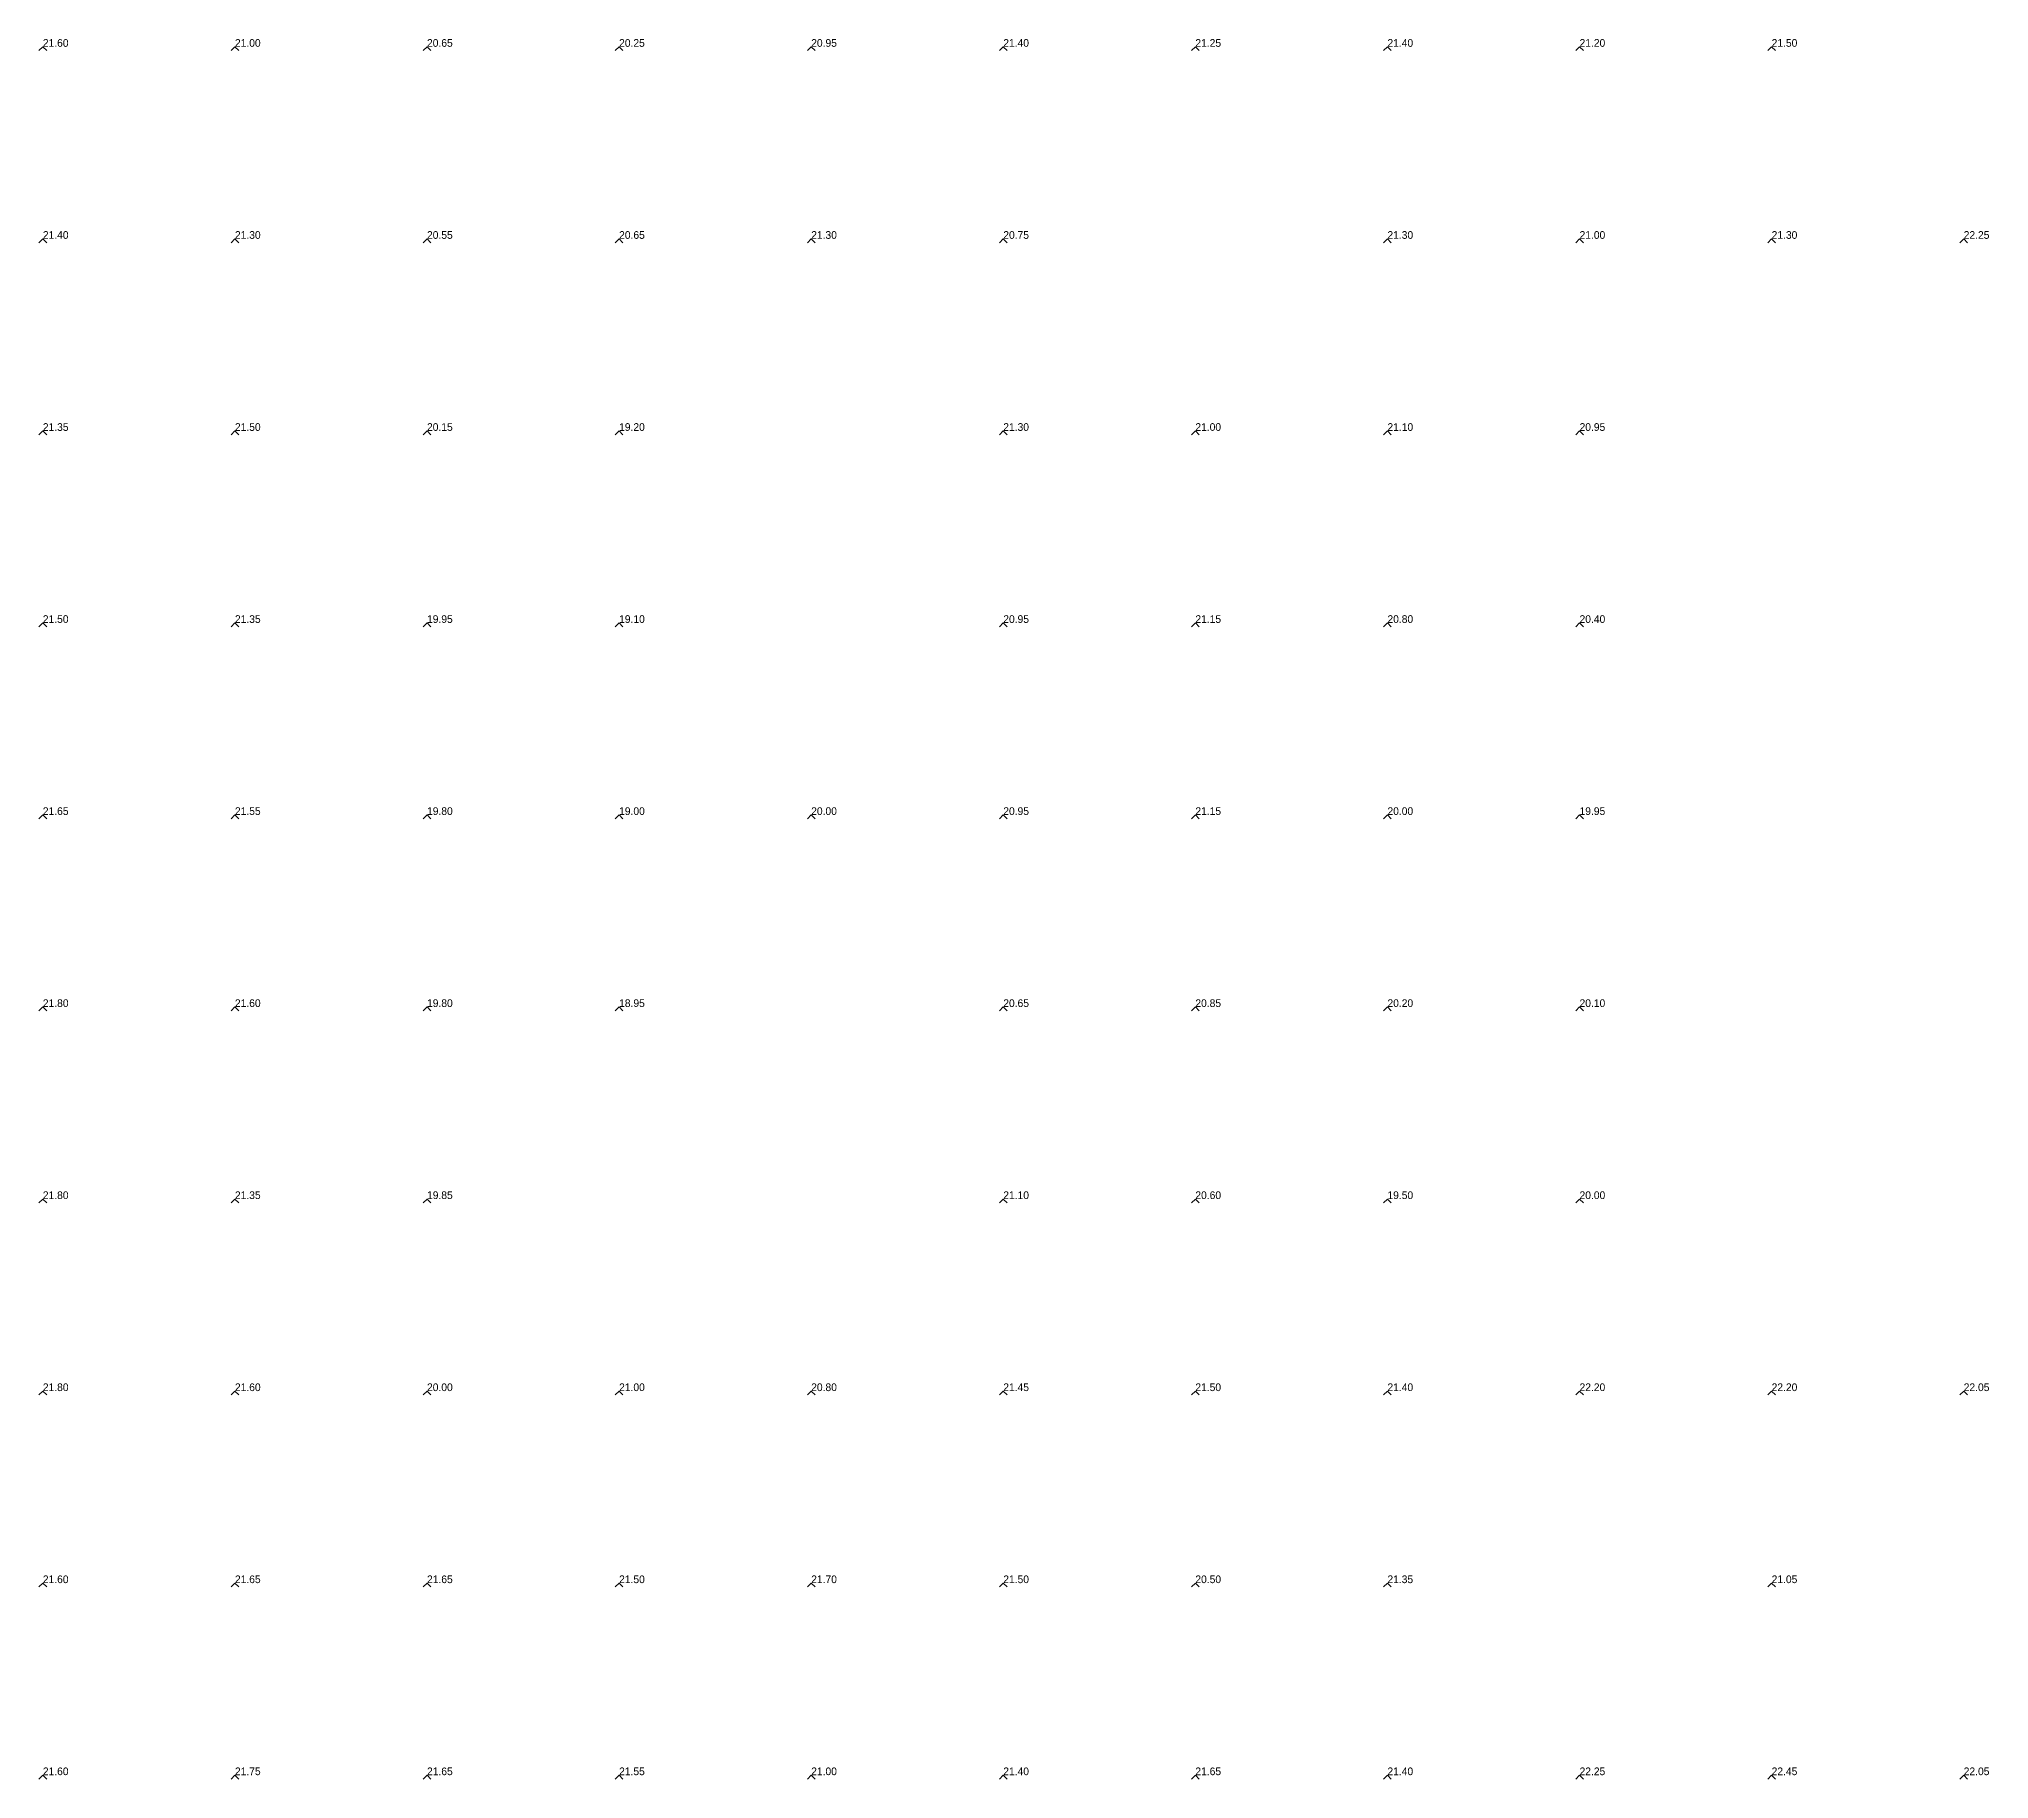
# Model space of a CAD drawing. Extents: x 570945 to 571083, y 5181392 to 5181597.
# Drawn here: x 571022.32 to 571047.7, y 5181469.08 to 5181491.73 of the extents above; entities that cross this region are included whole.
import ezdxf

# ---------------------------------------------------------------- set-up
doc = ezdxf.new("R2010")
doc.units = 0
doc.layers.add('Soundings', color=1, linetype='CONTINUOUS')

msp = doc.modelspace()

# ---------------------------------------------------------------- linework, layer by layer
at = {"layer": 'Soundings'}
for points in [[(571022.325, 5181491.575), (571022.375, 5181491.625), (571022.425, 5181491.575)], [(571024.825, 5181491.575), (571024.875, 5181491.625), (571024.925, 5181491.575)], [(571027.325, 5181491.575), (571027.375, 5181491.625), (571027.425, 5181491.575)], [(571029.825, 5181491.575), (571029.875, 5181491.625), (571029.925, 5181491.575)], [(571032.325, 5181491.575), (571032.375, 5181491.625), (571032.425, 5181491.575)], [(571034.825, 5181491.575), (571034.875, 5181491.625), (571034.925, 5181491.575)], [(571037.325, 5181491.575), (571037.375, 5181491.625), (571037.425, 5181491.575)], [(571039.825, 5181491.575), (571039.875, 5181491.625), (571039.925, 5181491.575)], [(571042.325, 5181491.575), (571042.375, 5181491.625), (571042.425, 5181491.575)], [(571044.825, 5181491.575), (571044.875, 5181491.625), (571044.925, 5181491.575)], [(571022.325, 5181489.075), (571022.375, 5181489.125), (571022.425, 5181489.075)], [(571024.825, 5181489.075), (571024.875, 5181489.125), (571024.925, 5181489.075)], [(571027.325, 5181489.075), (571027.375, 5181489.125), (571027.425, 5181489.075)], [(571029.825, 5181489.075), (571029.875, 5181489.125), (571029.925, 5181489.075)], [(571032.325, 5181489.075), (571032.375, 5181489.125), (571032.425, 5181489.075)], [(571034.825, 5181489.075), (571034.875, 5181489.125), (571034.925, 5181489.075)], [(571039.825, 5181489.075), (571039.875, 5181489.125), (571039.925, 5181489.075)], [(571042.325, 5181489.075), (571042.375, 5181489.125), (571042.425, 5181489.075)], [(571044.825, 5181489.075), (571044.875, 5181489.125), (571044.925, 5181489.075)], [(571047.325, 5181489.075), (571047.375, 5181489.125), (571047.425, 5181489.075)], [(571022.325, 5181486.575), (571022.375, 5181486.625), (571022.425, 5181486.575)], [(571024.825, 5181486.575), (571024.875, 5181486.625), (571024.925, 5181486.575)], [(571027.325, 5181486.575), (571027.375, 5181486.625), (571027.425, 5181486.575)], [(571029.825, 5181486.575), (571029.875, 5181486.625), (571029.925, 5181486.575)], [(571034.825, 5181486.575), (571034.875, 5181486.625), (571034.925, 5181486.575)], [(571037.325, 5181486.575), (571037.375, 5181486.625), (571037.425, 5181486.575)], [(571039.825, 5181486.575), (571039.875, 5181486.625), (571039.925, 5181486.575)], [(571042.325, 5181486.575), (571042.375, 5181486.625), (571042.425, 5181486.575)], [(571022.325, 5181484.075), (571022.375, 5181484.125), (571022.425, 5181484.075)], [(571024.825, 5181484.075), (571024.875, 5181484.125), (571024.925, 5181484.075)], [(571027.325, 5181484.075), (571027.375, 5181484.125), (571027.425, 5181484.075)], [(571029.825, 5181484.075), (571029.875, 5181484.125), (571029.925, 5181484.075)], [(571034.825, 5181484.075), (571034.875, 5181484.125), (571034.925, 5181484.075)], [(571037.325, 5181484.075), (571037.375, 5181484.125), (571037.425, 5181484.075)], [(571039.825, 5181484.075), (571039.875, 5181484.125), (571039.925, 5181484.075)], [(571042.325, 5181484.075), (571042.375, 5181484.125), (571042.425, 5181484.075)], [(571022.325, 5181481.575), (571022.375, 5181481.625), (571022.425, 5181481.575)], [(571024.825, 5181481.575), (571024.875, 5181481.625), (571024.925, 5181481.575)], [(571027.325, 5181481.575), (571027.375, 5181481.625), (571027.425, 5181481.575)], [(571029.825, 5181481.575), (571029.875, 5181481.625), (571029.925, 5181481.575)], [(571032.325, 5181481.575), (571032.375, 5181481.625), (571032.425, 5181481.575)], [(571034.825, 5181481.575), (571034.875, 5181481.625), (571034.925, 5181481.575)], [(571037.325, 5181481.575), (571037.375, 5181481.625), (571037.425, 5181481.575)], [(571039.825, 5181481.575), (571039.875, 5181481.625), (571039.925, 5181481.575)], [(571042.325, 5181481.575), (571042.375, 5181481.625), (571042.425, 5181481.575)], [(571022.325, 5181479.075), (571022.375, 5181479.125), (571022.425, 5181479.075)], [(571024.825, 5181479.075), (571024.875, 5181479.125), (571024.925, 5181479.075)], [(571027.325, 5181479.075), (571027.375, 5181479.125), (571027.425, 5181479.075)], [(571029.825, 5181479.075), (571029.875, 5181479.125), (571029.925, 5181479.075)], [(571034.825, 5181479.075), (571034.875, 5181479.125), (571034.925, 5181479.075)], [(571037.325, 5181479.075), (571037.375, 5181479.125), (571037.425, 5181479.075)], [(571039.825, 5181479.075), (571039.875, 5181479.125), (571039.925, 5181479.075)], [(571042.325, 5181479.075), (571042.375, 5181479.125), (571042.425, 5181479.075)], [(571022.325, 5181476.575), (571022.375, 5181476.625), (571022.425, 5181476.575)], [(571024.825, 5181476.575), (571024.875, 5181476.625), (571024.925, 5181476.575)], [(571027.325, 5181476.575), (571027.375, 5181476.625), (571027.425, 5181476.575)], [(571034.825, 5181476.575), (571034.875, 5181476.625), (571034.925, 5181476.575)], [(571037.325, 5181476.575), (571037.375, 5181476.625), (571037.425, 5181476.575)], [(571039.825, 5181476.575), (571039.875, 5181476.625), (571039.925, 5181476.575)], [(571042.325, 5181476.575), (571042.375, 5181476.625), (571042.425, 5181476.575)], [(571022.325, 5181474.075), (571022.375, 5181474.125), (571022.425, 5181474.075)], [(571024.825, 5181474.075), (571024.875, 5181474.125), (571024.925, 5181474.075)], [(571027.325, 5181474.075), (571027.375, 5181474.125), (571027.425, 5181474.075)], [(571029.825, 5181474.075), (571029.875, 5181474.125), (571029.925, 5181474.075)], [(571032.325, 5181474.075), (571032.375, 5181474.125), (571032.425, 5181474.075)], [(571034.825, 5181474.075), (571034.875, 5181474.125), (571034.925, 5181474.075)], [(571037.325, 5181474.075), (571037.375, 5181474.125), (571037.425, 5181474.075)], [(571039.825, 5181474.075), (571039.875, 5181474.125), (571039.925, 5181474.075)], [(571042.325, 5181474.075), (571042.375, 5181474.125), (571042.425, 5181474.075)], [(571044.825, 5181474.075), (571044.875, 5181474.125), (571044.925, 5181474.075)], [(571047.325, 5181474.075), (571047.375, 5181474.125), (571047.425, 5181474.075)], [(571022.325, 5181471.575), (571022.375, 5181471.625), (571022.425, 5181471.575)], [(571024.825, 5181471.575), (571024.875, 5181471.625), (571024.925, 5181471.575)], [(571027.325, 5181471.575), (571027.375, 5181471.625), (571027.425, 5181471.575)], [(571029.825, 5181471.575), (571029.875, 5181471.625), (571029.925, 5181471.575)], [(571032.325, 5181471.575), (571032.375, 5181471.625), (571032.425, 5181471.575)], [(571034.825, 5181471.575), (571034.875, 5181471.625), (571034.925, 5181471.575)], [(571037.325, 5181471.575), (571037.375, 5181471.625), (571037.425, 5181471.575)], [(571039.825, 5181471.575), (571039.875, 5181471.625), (571039.925, 5181471.575)], [(571044.825, 5181471.575), (571044.875, 5181471.625), (571044.925, 5181471.575)], [(571022.325, 5181469.075), (571022.375, 5181469.125), (571022.425, 5181469.075)], [(571024.825, 5181469.075), (571024.875, 5181469.125), (571024.925, 5181469.075)], [(571027.325, 5181469.075), (571027.375, 5181469.125), (571027.425, 5181469.075)], [(571029.825, 5181469.075), (571029.875, 5181469.125), (571029.925, 5181469.075)], [(571032.325, 5181469.075), (571032.375, 5181469.125), (571032.425, 5181469.075)], [(571034.825, 5181469.075), (571034.875, 5181469.125), (571034.925, 5181469.075)], [(571037.325, 5181469.075), (571037.375, 5181469.125), (571037.425, 5181469.075)], [(571039.825, 5181469.075), (571039.875, 5181469.125), (571039.925, 5181469.075)], [(571042.325, 5181469.075), (571042.375, 5181469.125), (571042.425, 5181469.075)], [(571044.825, 5181469.075), (571044.875, 5181469.125), (571044.925, 5181469.075)], [(571047.325, 5181469.075), (571047.375, 5181469.125), (571047.425, 5181469.075)]]:
    msp.add_lwpolyline(points, dxfattribs=at)

# ---------------------------------------------------------------- texts
for s, p in [('21.60', (571022.375, 5181491.625, 21.6)), ('21.00', (571024.875, 5181491.625, 21)), ('20.65', (571027.375, 5181491.625, 20.65)), ('20.25', (571029.875, 5181491.625, 20.25)), ('20.95', (571032.375, 5181491.625, 20.95)), ('21.40', (571034.875, 5181491.625, 21.4)), ('21.25', (571037.375, 5181491.625, 21.25)), ('21.40', (571039.875, 5181491.625, 21.4)), ('21.20', (571042.375, 5181491.625, 21.2)), ('21.50', (571044.875, 5181491.625, 21.5)), ('21.40', (571022.375, 5181489.125, 21.4)), ('21.30', (571024.875, 5181489.125, 21.3)), ('20.55', (571027.375, 5181489.125, 20.55)), ('20.65', (571029.875, 5181489.125, 20.65)), ('21.30', (571032.375, 5181489.125, 21.3)), ('20.75', (571034.875, 5181489.125, 20.75)), ('21.30', (571039.875, 5181489.125, 21.3)), ('21.00', (571042.375, 5181489.125, 21)), ('21.30', (571044.875, 5181489.125, 21.3)), ('22.25', (571047.375, 5181489.125, 22.25)), ('21.35', (571022.375, 5181486.625, 21.35)), ('21.50', (571024.875, 5181486.625, 21.5)), ('20.15', (571027.375, 5181486.625, 20.15)), ('19.20', (571029.875, 5181486.625, 19.2)), ('21.30', (571034.875, 5181486.625, 21.3)), ('21.00', (571037.375, 5181486.625, 21)), ('21.10', (571039.875, 5181486.625, 21.1)), ('20.95', (571042.375, 5181486.625, 20.95)), ('21.50', (571022.375, 5181484.125, 21.5)), ('21.35', (571024.875, 5181484.125, 21.35)), ('19.95', (571027.375, 5181484.125, 19.95)), ('19.10', (571029.875, 5181484.125, 19.1)), ('20.95', (571034.875, 5181484.125, 20.95)), ('21.15', (571037.375, 5181484.125, 21.15)), ('20.80', (571039.875, 5181484.125, 20.8)), ('20.40', (571042.375, 5181484.125, 20.4)), ('21.65', (571022.375, 5181481.625, 21.65)), ('21.55', (571024.875, 5181481.625, 21.55)), ('19.80', (571027.375, 5181481.625, 19.8)), ('19.00', (571029.875, 5181481.625, 19)), ('20.00', (571032.375, 5181481.625, 20)), ('20.95', (571034.875, 5181481.625, 20.95)), ('21.15', (571037.375, 5181481.625, 21.15)), ('20.00', (571039.875, 5181481.625, 20)), ('19.95', (571042.375, 5181481.625, 19.95)), ('21.80', (571022.375, 5181479.125, 21.8)), ('21.60', (571024.875, 5181479.125, 21.6)), ('19.80', (571027.375, 5181479.125, 19.8)), ('18.95', (571029.875, 5181479.125, 18.95)), ('20.65', (571034.875, 5181479.125, 20.65)), ('20.85', (571037.375, 5181479.125, 20.85)), ('20.20', (571039.875, 5181479.125, 20.2)), ('20.10', (571042.375, 5181479.125, 20.1)), ('21.80', (571022.375, 5181476.625, 21.8)), ('21.35', (571024.875, 5181476.625, 21.35)), ('19.85', (571027.375, 5181476.625, 19.85)), ('21.10', (571034.875, 5181476.625, 21.1)), ('20.60', (571037.375, 5181476.625, 20.6)), ('19.50', (571039.875, 5181476.625, 19.5)), ('20.00', (571042.375, 5181476.625, 20)), ('21.80', (571022.375, 5181474.125, 21.8)), ('21.60', (571024.875, 5181474.125, 21.6)), ('20.00', (571027.375, 5181474.125, 20)), ('21.00', (571029.875, 5181474.125, 21)), ('20.80', (571032.375, 5181474.125, 20.8)), ('21.45', (571034.875, 5181474.125, 21.45)), ('21.50', (571037.375, 5181474.125, 21.5)), ('21.40', (571039.875, 5181474.125, 21.4)), ('22.20', (571042.375, 5181474.125, 22.2)), ('22.20', (571044.875, 5181474.125, 22.2)), ('22.05', (571047.375, 5181474.125, 22.05)), ('21.60', (571022.375, 5181471.625, 21.6)), ('21.65', (571024.875, 5181471.625, 21.65)), ('21.65', (571027.375, 5181471.625, 21.65)), ('21.50', (571029.875, 5181471.625, 21.5)), ('21.70', (571032.375, 5181471.625, 21.7)), ('21.50', (571034.875, 5181471.625, 21.5)), ('20.50', (571037.375, 5181471.625, 20.5)), ('21.35', (571039.875, 5181471.625, 21.35)), ('21.05', (571044.875, 5181471.625, 21.05)), ('21.60', (571022.375, 5181469.125, 21.6)), ('21.75', (571024.875, 5181469.125, 21.75)), ('21.65', (571027.375, 5181469.125, 21.65)), ('21.55', (571029.875, 5181469.125, 21.55)), ('21.00', (571032.375, 5181469.125, 21)), ('21.40', (571034.875, 5181469.125, 21.4)), ('21.65', (571037.375, 5181469.125, 21.65)), ('21.40', (571039.875, 5181469.125, 21.4)), ('22.25', (571042.375, 5181469.125, 22.25)), ('22.45', (571044.875, 5181469.125, 22.45)), ('22.05', (571047.375, 5181469.125, 22.05))]:
    msp.add_text(s, height=0.1, dxfattribs=at).set_placement(p)

doc.saveas('drawing.dxf')
